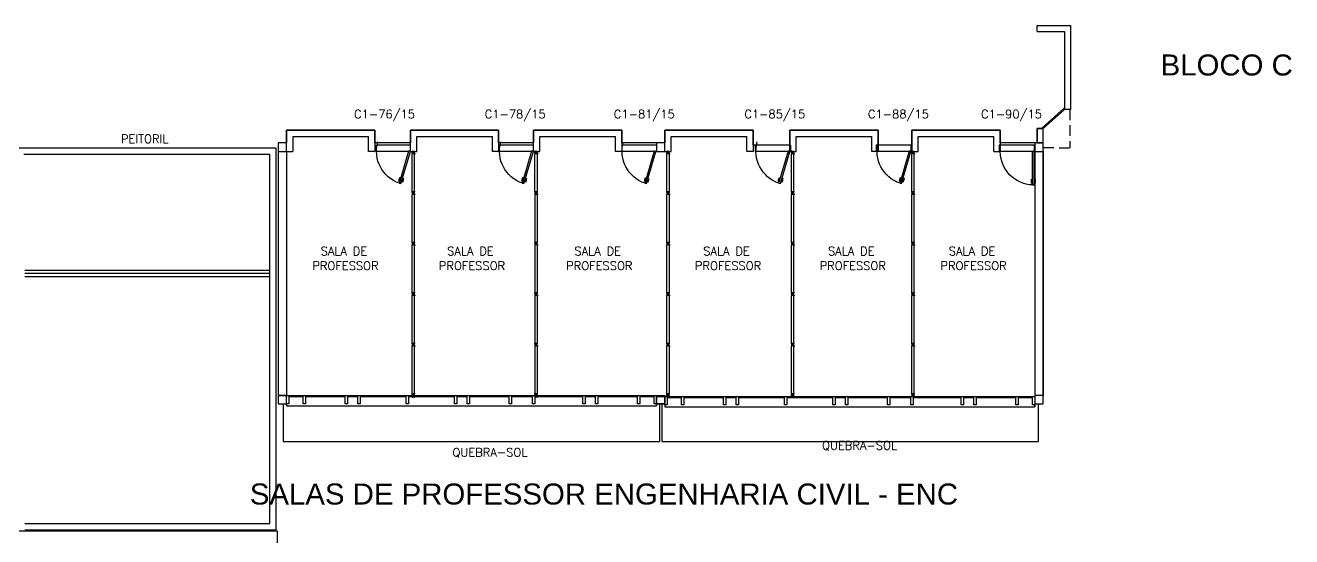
# Model space of a CAD drawing. Header units: millimetres. Extents: x 2280 to 2568, y 1267 to 1403.
# Drawn here: x 2388.12 to 2418.24, y 1303.36 to 1315.51 of the extents above; entities that cross this region are included whole.
import ezdxf

# ---------------------------------------------------------------- set-up
doc = ezdxf.new("R2010")
doc.units = ezdxf.units.MM
doc.linetypes.add('HIDDEN', pattern=[0.375, 0.25, -0.125])
for name, color, linetype in [('ALV', 2, 'Continuous'), ('ALVENARIA', 2, 'Continuous'), ('DIV', 2, 'Continuous'), ('ENDEREÇO NOVO', 2, 'Continuous'), ('ESQ', 1, 'Continuous'), ('ESTRUT', 2, 'Continuous'), ('MACANETA', 2, 'Continuous'), ('MARCO', 2, 'Continuous'), ('PL-Áreas-Depto', 2, 'Continuous'), ('PORTA', 2, 'Continuous'), ('PROJ', 1, 'HIDDEN'), ('SOLEIRA', 1, 'Continuous'), ('TEXTO', 2, 'Continuous'), ('USO', 2, 'Continuous')]:
    doc.layers.add(name, color=color, linetype=linetype)
doc.styles.get("Standard").update_dxf_attribs({"font": 'arial.ttf'})
doc.styles.add('UNB-100', font='simplex.shx', dxfattribs={"height": 0.2})

# ---------------------------------------------------------------- blocks, each defined once
blk = doc.blocks.new('ESQ9')
at = {"layer": 'ALV'}
blk.add_line((-0.2, 0), (0, 0), dxfattribs=at)
at = {"layer": 'ESQ'}
for p, q in [((0.055, 0), (8.745, 0)), ((0, -0.2), (0, -0.25)), ((0, -0.25), (8.8, -0.25)), ((0.055, -0.025), (0.4, -0.025)), ((0.455, -0.025), (1.4, -0.025)), ((1.455, -0.025), (1.7, -0.025)), ((1.755, -0.025), (2.85, -0.025)), ((2.905, -0.025), (4, -0.025)), ((4.055, -0.025), (4.3, -0.025)), ((4.355, -0.025), (5.3, -0.025)), ((5.355, -0.025), (5.85, -0.025)), ((5.905, -0.025), (7.05, -0.025)), ((7.105, -0.025), (7.35, -0.025)), ((7.405, -0.025), (8.35, -0.025)), ((8.405, -0.025), (8.745, -0.025)), ((8.8, -0.2), (8.8, -0.25))]:
    blk.add_line(p, q, dxfattribs=at)
for points in [[(0, 0), (0.055, 0), (0.055, -0.2), (0, -0.2)], [(0.4, 0), (0.455, 0), (0.455, -0.2), (0.4, -0.2)], [(1.4, 0), (1.455, 0), (1.455, -0.2), (1.4, -0.2)], [(1.7, 0), (1.755, 0), (1.755, -0.2), (1.7, -0.2)], [(2.85, 0), (2.905, 0), (2.905, -0.2), (2.85, -0.2)], [(4, 0), (4.055, 0), (4.055, -0.2), (4, -0.2)], [(4.3, 0), (4.355, 0), (4.355, -0.2), (4.3, -0.2)], [(5.3, 0), (5.355, 0), (5.355, -0.2), (5.3, -0.2)], [(5.85, 0), (5.905, 0), (5.905, -0.2), (5.85, -0.2)], [(7.05, 0), (7.105, 0), (7.105, -0.2), (7.05, -0.2)], [(7.35, 0), (7.405, 0), (7.405, -0.2), (7.35, -0.2)], [(8.35, 0), (8.405, 0), (8.405, -0.2), (8.35, -0.2)], [(8.745, 0), (8.8, 0), (8.8, -0.2), (8.745, -0.2)]]:
    blk.add_lwpolyline(points, close=True, dxfattribs=at)
blk = doc.blocks.new('DIV12')
for p, q in [((-0.005, 0), (0.005, 0)), ((0, -0.005), (0, 0.005)), ((0.024, 0.018), (0.028, 0.018)), ((0.024, 0.018), (0.024, 0.016)), ((0.024, 0.016), (0.028, 0.016)), ((0.028, 0.03), (0.043, 0.03)), ((0.028, 0.018), (0.028, 0.03)), ((0.028, -0.017), (0.028, 0.016)), ((0.03, 0.028), (1.169, 0.028)), ((0.03, -0.029), (0.03, 0.028)), ((0.043, 0.03), (0.043, 0.028)), ((1.157, 0.03), (1.157, 0.028)), ((1.171, 0.03), (1.157, 0.03)), ((1.169, -0.029), (1.169, 0.028)), ((1.171, 0.018), (1.171, 0.03)), ((1.176, 0.018), (1.171, 0.018)), ((1.176, 0.016), (1.171, 0.016)), ((1.171, -0.017), (1.171, 0.016)), ((1.176, 0.018), (1.176, 0.016)), ((1.195, 0), (1.205, 0)), ((1.2, -0.005), (1.2, 0.005)), ((0.024, -0.017), (0.028, -0.017)), ((0.024, -0.017), (0.024, -0.019)), ((0.024, -0.019), (0.028, -0.019)), ((0.028, -0.031), (0.028, -0.019)), ((0.028, -0.031), (0.043, -0.031)), ((0.03, -0.029), (1.169, -0.029)), ((0.043, -0.029), (0.043, -0.031)), ((1.157, -0.029), (1.157, -0.031)), ((1.171, -0.031), (1.157, -0.031)), ((1.176, -0.017), (1.171, -0.017)), ((1.176, -0.019), (1.171, -0.019)), ((1.171, -0.031), (1.171, -0.019)), ((1.176, -0.017), (1.176, -0.019))]:
    blk.add_line(p, q)
blk = doc.blocks.new('MTDIV')
for p, q in [((-0.0285, 0.0185), (-0.0285, 0.0285)), ((-0.0185, 0.0285), (-0.0285, 0.0285)), ((-0.0265, 0.0185), (-0.0285, 0.0185)), ((-0.0265, 0.0235), (-0.0265, 0.0265)), ((-0.0265, 0.0265), (-0.0185, 0.0265)), ((-0.0265, 0.0235), (0.0265, 0.0235)), ((-0.0215, 0.0235), (-0.0265, 0.0235)), ((-0.0265, 0.0185), (-0.0265, 0.0215)), ((-0.0265, 0.0215), (-0.0235, 0.0215)), ((-0.0235, 0.0215), (-0.0235, -0.0215)), ((-0.0215, 0.0235), (-0.0215, 0.0215)), ((-0.0215, 0.0215), (0.0215, 0.0215)), ((-0.0215, 0.0195), (0.0195, 0.0195)), ((-0.0215, 0.0195), (-0.0215, -0.0195)), ((-0.0185, 0.0265), (-0.0185, 0.0285)), ((-0.0049, 0), (0.0049, 0)), ((0, -0.0049), (0, 0.0049)), ((0.0115, 0.0095), (0.0115, 0.0075)), ((0.0195, 0.0095), (0.0115, 0.0095)), ((0.0215, 0.0075), (0.0115, 0.0075)), ((0.0135, 0.0075), (0.0135, 0.0055)), ((0.0215, 0.0055), (0.0135, 0.0055)), ((0.0185, 0.0265), (0.0185, 0.0285)), ((0.0185, 0.0285), (0.0285, 0.0285)), ((0.0185, 0.0265), (0.0265, 0.0265)), ((0.0195, 0.0195), (0.0195, 0.0095)), ((0.0215, 0.0235), (0.0215, 0.0075)), ((0.0215, 0.0235), (0.0265, 0.0235)), ((0.0215, 0.0055), (0.0215, -0.0055)), ((0.0235, 0.0215), (0.0235, -0.0215)), ((0.0265, 0.0215), (0.0235, 0.0215)), ((0.0265, 0.0235), (0.0265, 0.0265)), ((0.0265, 0.0185), (0.0265, 0.0215)), ((0.0265, 0.0185), (0.0285, 0.0185)), ((0.0285, 0.0185), (0.0285, 0.0285)), ((-0.0285, -0.0185), (-0.0285, -0.0285)), ((-0.0285, -0.0185), (-0.0265, -0.0185)), ((-0.0185, -0.0285), (-0.0285, -0.0285)), ((-0.0265, -0.0185), (-0.0265, -0.0215)), ((-0.0265, -0.0215), (-0.0235, -0.0215)), ((0.0265, -0.0235), (-0.0265, -0.0235)), ((-0.0265, -0.0235), (-0.0265, -0.0265)), ((-0.0215, -0.0235), (-0.0265, -0.0235)), ((-0.0185, -0.0265), (-0.0265, -0.0265)), ((-0.0215, -0.0195), (0.0195, -0.0195)), ((-0.0215, -0.0215), (0.0215, -0.0215)), ((-0.0215, -0.0215), (-0.0215, -0.0235)), ((-0.0185, -0.0265), (-0.0185, -0.0285)), ((0.0115, -0.0075), (0.0115, -0.0095)), ((0.0215, -0.0075), (0.0115, -0.0075)), ((0.0195, -0.0095), (0.0115, -0.0095)), ((0.0135, -0.0055), (0.0135, -0.0075)), ((0.0215, -0.0055), (0.0135, -0.0055)), ((0.0185, -0.0265), (0.0185, -0.0285)), ((0.0265, -0.0265), (0.0185, -0.0265)), ((0.0185, -0.0285), (0.0285, -0.0285)), ((0.0195, -0.0095), (0.0195, -0.0195)), ((0.0215, -0.0075), (0.0215, -0.0235)), ((0.0215, -0.0235), (0.0265, -0.0235)), ((0.0265, -0.0215), (0.0235, -0.0215)), ((0.0265, -0.0185), (0.0265, -0.0215)), ((0.0285, -0.0185), (0.0265, -0.0185)), ((0.0265, -0.0235), (0.0265, -0.0265)), ((0.0285, -0.0185), (0.0285, -0.0285))]:
    blk.add_line(p, q)
blk = doc.blocks.new('DOOR80')
at = {"layer": 'MACANETA', "color": 1}
for p, q in [((-0.015, -0.665), (-0.01, -0.665)), ((-0.015, -0.755), (-0.015, -0.665)), ((-0.015, -0.755), (0.012, -0.755)), ((-0.01, -0.755), (-0.01, -0.665)), ((-0.01, -0.735), (0.012, -0.735)), ((0.012, -0.763), (0.012, -0.728)), ((0.012, -0.728), (0.015, -0.728)), ((0.012, -0.763), (0.015, -0.763)), ((0.053, -0.728), (0.05, -0.728)), ((0.053, -0.763), (0.05, -0.763)), ((0.053, -0.763), (0.053, -0.728)), ((0.075, -0.735), (0.053, -0.735)), ((0.08, -0.755), (0.053, -0.755)), ((0.08, -0.665), (0.075, -0.665)), ((0.075, -0.755), (0.075, -0.665)), ((0.08, -0.755), (0.08, -0.665))]:
    blk.add_line(p, q, dxfattribs=at)
at = {"layer": 'PORTA'}
for p, q in [((0.015, -0.8), (0.015, 0)), ((0.015, 0), (0.05, 0)), ((0.05, -0.8), (0.05, 0)), ((0.05, -0.8), (0.015, -0.8))]:
    blk.add_line(p, q, dxfattribs=at)
at = {"layer": 'PORTA', "color": 1}
blk.add_arc((0.02, 0), 0.8, 272.1491, 0, dxfattribs=at)
blk = doc.blocks.new('PORTA80')
at = {"layer": 'MARCO'}
for p, q in [((0, 0), (0.02, 0)), ((0, -0.15), (0, 0)), ((0.02, -0.15), (0.02, 0)), ((-0.002, -0.15), (-0.002, -0.15)), ((-0.002, -0.15), (-0.002, -0.15)), ((-0.002, -0.15), (-0.002, -0.15)), ((0.02, -0.15), (0, -0.15)), ((0.005, 0), (0.005, 0)), ((0.005, 0), (0.005, 0)), ((0.827, 0), (0.847, 0)), ((0.827, -0.15), (0.827, 0)), ((0.827, -0.15), (0.847, -0.15)), ((0.828, 0), (0.828, 0)), ((0.828, 0), (0.828, 0)), ((0.828, 0), (0.828, 0)), ((0.828, -0.15), (0.828, -0.15)), ((0.828, -0.15), (0.828, -0.15)), ((0.828, -0.15), (0.828, -0.15)), ((0.847, -0.15), (0.847, 0))]:
    blk.add_line(p, q, dxfattribs=at)
at = {"layer": 'SOLEIRA'}
for p, q in [((0.02, -0.15), (0.828, -0.15)), ((0.048, 0), (0.828, 0))]:
    blk.add_line(p, q, dxfattribs=at)
at = {"layer": 'PORTA', "xscale": -1, "rotation": 179.9999999948552}
blk.add_blockref('DOOR80', (0.005, 0), dxfattribs=at)

msp = doc.modelspace()

# ---------------------------------------------------------------- linework, layer by layer
at = {"layer": 'ALV'}
for p, q in [((2412.182, 1315.363), (2412.182, 1315.513)), ((2412.182, 1315.513), (2412.982, 1315.513)), ((2412.982, 1315.513), (2412.982, 1313.513)), ((2412.182, 1315.363), (2412.832, 1315.363)), ((2412.832, 1315.363), (2412.832, 1313.513)), ((2412.982, 1313.513), (2412.832, 1313.513)), ((2412.182, 1312.718), (2412.182, 1313.063)), ((2412.182, 1313.063), (2412.332, 1313.063)), ((2412.332, 1312.718), (2412.332, 1313.063)), ((2412.332, 1312.518), (2412.332, 1313.018)), ((2412.332, 1312.518), (2412.332, 1312.868)), ((2394.087, 1312.593), (2387.937, 1312.593)), ((2393.937, 1312.443), (2388.087, 1312.443)), ((2393.937, 1303.668), (2393.937, 1312.443)), ((2394.087, 1303.518), (2394.087, 1312.593)), ((2412.132, 1312.518), (2412.332, 1312.518)), ((2412.182, 1312.718), (2412.332, 1312.718)), ((2388.112, 1309.693), (2393.937, 1309.693)), ((2388.112, 1309.543), (2393.937, 1309.543)), ((2394.132, 1306.718), (2394.332, 1306.718)), ((2394.257, 1306.519), (2394.257, 1305.619)), ((2403.207, 1306.518), (2403.207, 1305.619)), ((2403.257, 1306.519), (2403.257, 1305.619)), ((2412.207, 1306.518), (2412.207, 1305.619)), ((2394.257, 1305.619), (2403.207, 1305.619)), ((2403.257, 1305.619), (2412.207, 1305.619)), ((2387.937, 1303.498), (2394.112, 1303.498)), ((2388.112, 1303.668), (2393.937, 1303.668)), ((2388.112, 1303.518), (2394.087, 1303.518)), ((2394.112, 1303.498), (2394.112, 1294.278))]:
    msp.add_line(p, q, dxfattribs=at)
at = {"layer": 'ALVENARIA'}
for p, q in [((2394.332, 1313.018), (2396.432, 1313.018)), ((2394.332, 1312.518), (2394.332, 1313.018)), ((2394.482, 1312.868), (2396.282, 1312.868)), ((2394.482, 1312.868), (2394.482, 1312.518)), ((2396.282, 1312.518), (2396.282, 1312.868)), ((2396.432, 1313.018), (2396.432, 1312.518)), ((2397.279, 1313.018), (2399.379, 1313.018)), ((2397.279, 1312.518), (2397.279, 1313.018)), ((2397.429, 1312.868), (2399.229, 1312.868)), ((2397.429, 1312.518), (2397.429, 1312.868)), ((2399.229, 1312.518), (2399.229, 1312.868)), ((2399.379, 1313.018), (2399.379, 1312.518)), ((2400.205, 1313.018), (2402.305, 1313.018)), ((2400.205, 1312.518), (2400.205, 1313.018)), ((2400.355, 1312.868), (2402.155, 1312.868)), ((2400.355, 1312.518), (2400.355, 1312.868)), ((2402.155, 1312.518), (2402.155, 1312.868)), ((2402.305, 1313.018), (2402.305, 1312.518)), ((2403.332, 1313.018), (2405.432, 1313.018)), ((2403.332, 1312.518), (2403.332, 1313.018)), ((2403.482, 1312.868), (2405.282, 1312.868)), ((2403.482, 1312.518), (2403.482, 1312.868)), ((2405.282, 1312.518), (2405.282, 1312.868)), ((2405.432, 1313.018), (2405.432, 1312.518)), ((2406.303, 1313.018), (2408.403, 1313.018)), ((2406.303, 1312.518), (2406.303, 1313.018)), ((2406.453, 1312.868), (2408.253, 1312.868)), ((2406.453, 1312.518), (2406.453, 1312.868)), ((2408.253, 1312.518), (2408.253, 1312.868)), ((2408.403, 1313.018), (2408.403, 1312.518)), ((2409.204, 1313.018), (2411.306, 1313.018)), ((2409.204, 1312.518), (2409.204, 1313.018)), ((2409.354, 1312.518), (2409.354, 1312.868)), ((2409.354, 1312.868), (2411.156, 1312.868)), ((2411.156, 1312.518), (2411.156, 1312.868)), ((2411.306, 1313.018), (2411.306, 1312.518)), ((2394.132, 1312.518), (2394.132, 1306.718)), ((2394.332, 1312.518), (2394.332, 1306.718)), ((2394.332, 1312.518), (2394.482, 1312.518)), ((2396.432, 1312.518), (2396.282, 1312.518)), ((2397.279, 1312.518), (2397.429, 1312.518)), ((2399.379, 1312.518), (2399.229, 1312.518)), ((2400.205, 1312.518), (2400.355, 1312.518)), ((2402.305, 1312.518), (2402.155, 1312.518)), ((2403.332, 1312.518), (2403.482, 1312.518)), ((2405.432, 1312.518), (2405.282, 1312.518)), ((2406.303, 1312.518), (2406.453, 1312.518)), ((2408.403, 1312.518), (2408.253, 1312.518)), ((2409.204, 1312.518), (2409.354, 1312.518)), ((2411.156, 1312.518), (2411.305, 1312.518)), ((2412.132, 1312.518), (2412.132, 1306.718)), ((2412.332, 1312.518), (2412.332, 1306.718))]:
    msp.add_line(p, q, dxfattribs=at)
at = {"layer": 'DIV'}
for p, q in [((2397.327, 1312.491), (2397.316, 1312.491)), ((2397.321, 1312.486), (2397.321, 1312.496)), ((2397.321, 1312.462), (2397.321, 1312.448)), ((2397.333, 1312.462), (2397.321, 1312.462)), ((2397.321, 1312.448), (2397.323, 1312.448)), ((2397.323, 1311.555), (2397.323, 1312.46)), ((2397.38, 1312.46), (2397.323, 1312.46)), ((2397.333, 1312.467), (2397.333, 1312.462)), ((2397.333, 1312.467), (2397.335, 1312.467)), ((2397.335, 1312.467), (2397.335, 1312.462)), ((2397.368, 1312.462), (2397.335, 1312.462)), ((2397.355, 1312.491), (2397.345, 1312.491)), ((2397.35, 1312.486), (2397.35, 1312.496)), ((2397.368, 1312.467), (2397.368, 1312.462)), ((2397.368, 1312.467), (2397.37, 1312.467)), ((2397.37, 1312.467), (2397.37, 1312.462)), ((2397.382, 1312.462), (2397.37, 1312.462)), ((2397.38, 1311.555), (2397.38, 1312.46)), ((2397.38, 1312.448), (2397.382, 1312.448)), ((2397.382, 1312.462), (2397.382, 1312.448)), ((2400.247, 1312.491), (2400.237, 1312.491)), ((2400.241, 1312.462), (2400.241, 1312.448)), ((2400.253, 1312.462), (2400.241, 1312.462)), ((2400.241, 1312.448), (2400.243, 1312.448)), ((2400.242, 1312.486), (2400.242, 1312.496)), ((2400.243, 1311.555), (2400.243, 1312.46)), ((2400.3, 1312.46), (2400.243, 1312.46)), ((2400.253, 1312.467), (2400.253, 1312.462)), ((2400.253, 1312.467), (2400.255, 1312.467)), ((2400.255, 1312.467), (2400.255, 1312.462)), ((2400.288, 1312.462), (2400.255, 1312.462)), ((2400.257, 1312.467), (2400.259, 1312.467)), ((2400.281, 1312.491), (2400.271, 1312.491)), ((2400.276, 1312.486), (2400.276, 1312.496)), ((2400.288, 1312.467), (2400.288, 1312.462)), ((2400.288, 1312.467), (2400.29, 1312.467)), ((2400.29, 1312.467), (2400.29, 1312.462)), ((2400.302, 1312.462), (2400.29, 1312.462)), ((2400.292, 1312.467), (2400.294, 1312.467)), ((2400.3, 1311.555), (2400.3, 1312.46)), ((2400.3, 1312.448), (2400.302, 1312.448)), ((2400.302, 1312.462), (2400.302, 1312.448)), ((2403.385, 1312.491), (2403.375, 1312.491)), ((2403.379, 1312.462), (2403.379, 1312.448)), ((2403.391, 1312.462), (2403.379, 1312.462)), ((2403.379, 1312.448), (2403.381, 1312.448)), ((2403.38, 1312.486), (2403.38, 1312.496)), ((2403.381, 1311.555), (2403.381, 1312.46)), ((2403.438, 1312.46), (2403.381, 1312.46)), ((2403.385, 1312.467), (2403.387, 1312.467)), ((2403.391, 1312.467), (2403.391, 1312.462)), ((2403.391, 1312.467), (2403.393, 1312.467)), ((2403.393, 1312.467), (2403.393, 1312.462)), ((2403.426, 1312.462), (2403.393, 1312.462)), ((2403.408, 1312.491), (2403.398, 1312.491)), ((2403.403, 1312.486), (2403.403, 1312.496)), ((2403.42, 1312.467), (2403.422, 1312.467)), ((2403.426, 1312.467), (2403.426, 1312.462)), ((2403.426, 1312.467), (2403.428, 1312.467)), ((2403.428, 1312.467), (2403.428, 1312.462)), ((2403.44, 1312.462), (2403.428, 1312.462)), ((2403.438, 1311.555), (2403.438, 1312.46)), ((2403.438, 1312.448), (2403.44, 1312.448)), ((2403.44, 1312.462), (2403.44, 1312.448)), ((2406.348, 1312.491), (2406.338, 1312.491)), ((2406.343, 1312.486), (2406.343, 1312.496)), ((2406.343, 1312.462), (2406.343, 1312.448)), ((2406.355, 1312.462), (2406.343, 1312.462)), ((2406.355, 1312.462), (2406.343, 1312.462)), ((2406.343, 1312.448), (2406.345, 1312.448)), ((2406.345, 1311.555), (2406.345, 1312.46)), ((2406.402, 1312.46), (2406.345, 1312.46)), ((2406.355, 1312.467), (2406.355, 1312.462)), ((2406.355, 1312.467), (2406.357, 1312.467)), ((2406.355, 1312.467), (2406.357, 1312.467)), ((2406.355, 1312.467), (2406.355, 1312.462)), ((2406.357, 1312.467), (2406.357, 1312.462)), ((2406.357, 1312.467), (2406.357, 1312.462)), ((2406.39, 1312.462), (2406.357, 1312.462)), ((2406.39, 1312.462), (2406.357, 1312.462)), ((2406.379, 1312.491), (2406.368, 1312.491)), ((2406.374, 1312.486), (2406.374, 1312.496)), ((2406.39, 1312.467), (2406.39, 1312.462)), ((2406.39, 1312.467), (2406.392, 1312.467)), ((2406.39, 1312.467), (2406.392, 1312.467)), ((2406.39, 1312.467), (2406.39, 1312.462)), ((2406.392, 1312.467), (2406.392, 1312.462)), ((2406.392, 1312.467), (2406.392, 1312.462)), ((2406.404, 1312.462), (2406.392, 1312.462)), ((2406.404, 1312.462), (2406.392, 1312.462)), ((2406.402, 1311.555), (2406.402, 1312.46)), ((2406.402, 1312.448), (2406.404, 1312.448)), ((2406.404, 1312.462), (2406.404, 1312.448)), ((2409.204, 1312.518), (2409.184, 1312.518)), ((2409.199, 1312.518), (2409.199, 1312.518)), ((2409.199, 1312.518), (2409.199, 1312.518)), ((2409.21, 1312.491), (2409.2, 1312.491)), ((2409.216, 1312.462), (2409.204, 1312.462)), ((2409.204, 1312.462), (2409.204, 1312.448)), ((2409.204, 1312.448), (2409.206, 1312.448)), ((2409.205, 1312.486), (2409.205, 1312.496)), ((2409.263, 1312.46), (2409.206, 1312.46)), ((2409.206, 1311.555), (2409.206, 1312.46)), ((2409.216, 1312.467), (2409.218, 1312.467)), ((2409.216, 1312.467), (2409.216, 1312.462)), ((2409.218, 1312.467), (2409.218, 1312.462)), ((2409.251, 1312.462), (2409.218, 1312.462)), ((2409.251, 1312.467), (2409.253, 1312.467)), ((2409.251, 1312.467), (2409.251, 1312.462)), ((2409.253, 1312.467), (2409.253, 1312.462)), ((2409.265, 1312.462), (2409.253, 1312.462)), ((2409.263, 1311.555), (2409.263, 1312.46)), ((2409.263, 1312.448), (2409.265, 1312.448)), ((2409.265, 1312.462), (2409.265, 1312.448)), ((2397.321, 1311.567), (2397.323, 1311.567)), ((2397.321, 1311.553), (2397.321, 1311.567)), ((2397.321, 1311.567), (2397.323, 1311.567)), ((2397.321, 1311.553), (2397.321, 1311.567)), ((2397.333, 1311.553), (2397.321, 1311.553)), ((2397.333, 1311.553), (2397.321, 1311.553)), ((2397.38, 1311.555), (2397.323, 1311.555)), ((2397.38, 1311.555), (2397.323, 1311.555)), ((2397.333, 1311.548), (2397.333, 1311.553)), ((2397.333, 1311.548), (2397.333, 1311.553)), ((2397.333, 1311.548), (2397.335, 1311.548)), ((2397.333, 1311.548), (2397.335, 1311.548)), ((2397.335, 1311.548), (2397.335, 1311.553)), ((2397.335, 1311.548), (2397.335, 1311.553)), ((2397.368, 1311.553), (2397.335, 1311.553)), ((2397.368, 1311.553), (2397.335, 1311.553)), ((2397.368, 1311.548), (2397.368, 1311.553)), ((2397.368, 1311.548), (2397.368, 1311.553)), ((2397.368, 1311.548), (2397.37, 1311.548)), ((2397.368, 1311.548), (2397.37, 1311.548)), ((2397.37, 1311.548), (2397.37, 1311.553)), ((2397.382, 1311.553), (2397.37, 1311.553)), ((2397.37, 1311.548), (2397.37, 1311.553)), ((2397.382, 1311.553), (2397.37, 1311.553)), ((2397.38, 1311.567), (2397.382, 1311.567)), ((2397.38, 1311.567), (2397.382, 1311.567)), ((2397.382, 1311.553), (2397.382, 1311.567)), ((2397.382, 1311.553), (2397.382, 1311.567)), ((2400.241, 1311.567), (2400.243, 1311.567)), ((2400.241, 1311.553), (2400.241, 1311.567)), ((2400.241, 1311.567), (2400.243, 1311.567)), ((2400.241, 1311.553), (2400.241, 1311.567)), ((2400.253, 1311.553), (2400.241, 1311.553)), ((2400.253, 1311.553), (2400.241, 1311.553)), ((2400.3, 1311.555), (2400.243, 1311.555)), ((2400.3, 1311.555), (2400.243, 1311.555)), ((2400.253, 1311.548), (2400.253, 1311.553)), ((2400.253, 1311.548), (2400.253, 1311.553)), ((2400.253, 1311.548), (2400.255, 1311.548)), ((2400.253, 1311.548), (2400.255, 1311.548)), ((2400.255, 1311.548), (2400.255, 1311.553)), ((2400.255, 1311.548), (2400.255, 1311.553)), ((2400.288, 1311.553), (2400.255, 1311.553)), ((2400.288, 1311.553), (2400.255, 1311.553)), ((2400.288, 1311.548), (2400.288, 1311.553)), ((2400.288, 1311.548), (2400.288, 1311.553)), ((2400.288, 1311.548), (2400.29, 1311.548)), ((2400.288, 1311.548), (2400.29, 1311.548)), ((2400.29, 1311.548), (2400.29, 1311.553)), ((2400.302, 1311.553), (2400.29, 1311.553)), ((2400.29, 1311.548), (2400.29, 1311.553)), ((2400.302, 1311.553), (2400.29, 1311.553)), ((2400.3, 1311.567), (2400.302, 1311.567)), ((2400.3, 1311.567), (2400.302, 1311.567)), ((2400.302, 1311.553), (2400.302, 1311.567)), ((2400.302, 1311.553), (2400.302, 1311.567)), ((2403.379, 1311.567), (2403.381, 1311.567)), ((2403.379, 1311.553), (2403.379, 1311.567)), ((2403.379, 1311.567), (2403.381, 1311.567)), ((2403.379, 1311.553), (2403.379, 1311.567)), ((2403.391, 1311.553), (2403.379, 1311.553)), ((2403.391, 1311.553), (2403.379, 1311.553)), ((2403.438, 1311.555), (2403.381, 1311.555)), ((2403.438, 1311.555), (2403.381, 1311.555)), ((2403.391, 1311.548), (2403.391, 1311.553)), ((2403.391, 1311.548), (2403.391, 1311.553)), ((2403.391, 1311.548), (2403.393, 1311.548)), ((2403.391, 1311.548), (2403.393, 1311.548)), ((2403.393, 1311.548), (2403.393, 1311.553)), ((2403.393, 1311.548), (2403.393, 1311.553)), ((2403.426, 1311.553), (2403.393, 1311.553)), ((2403.426, 1311.553), (2403.393, 1311.553)), ((2403.426, 1311.548), (2403.426, 1311.553)), ((2403.426, 1311.548), (2403.426, 1311.553)), ((2403.426, 1311.548), (2403.428, 1311.548)), ((2403.426, 1311.548), (2403.428, 1311.548)), ((2403.428, 1311.548), (2403.428, 1311.553)), ((2403.44, 1311.553), (2403.428, 1311.553)), ((2403.428, 1311.548), (2403.428, 1311.553)), ((2403.44, 1311.553), (2403.428, 1311.553)), ((2403.438, 1311.567), (2403.44, 1311.567)), ((2403.438, 1311.567), (2403.44, 1311.567)), ((2403.44, 1311.553), (2403.44, 1311.567)), ((2403.44, 1311.553), (2403.44, 1311.567)), ((2406.343, 1311.567), (2406.345, 1311.567)), ((2406.343, 1311.553), (2406.343, 1311.567)), ((2406.343, 1311.567), (2406.345, 1311.567)), ((2406.343, 1311.553), (2406.343, 1311.567)), ((2406.355, 1311.553), (2406.343, 1311.553)), ((2406.355, 1311.553), (2406.343, 1311.553)), ((2406.402, 1311.555), (2406.345, 1311.555)), ((2406.402, 1311.555), (2406.345, 1311.555)), ((2406.355, 1311.548), (2406.355, 1311.553)), ((2406.355, 1311.548), (2406.355, 1311.553)), ((2406.355, 1311.548), (2406.357, 1311.548)), ((2406.355, 1311.548), (2406.357, 1311.548)), ((2406.357, 1311.548), (2406.357, 1311.553)), ((2406.357, 1311.548), (2406.357, 1311.553)), ((2406.39, 1311.553), (2406.357, 1311.553)), ((2406.39, 1311.553), (2406.357, 1311.553)), ((2406.39, 1311.548), (2406.39, 1311.553)), ((2406.39, 1311.548), (2406.39, 1311.553)), ((2406.39, 1311.548), (2406.392, 1311.548)), ((2406.39, 1311.548), (2406.392, 1311.548)), ((2406.392, 1311.548), (2406.392, 1311.553)), ((2406.404, 1311.553), (2406.392, 1311.553)), ((2406.392, 1311.548), (2406.392, 1311.553)), ((2406.404, 1311.553), (2406.392, 1311.553)), ((2406.402, 1311.567), (2406.404, 1311.567)), ((2406.402, 1311.567), (2406.404, 1311.567)), ((2406.404, 1311.553), (2406.404, 1311.567)), ((2406.404, 1311.553), (2406.404, 1311.567)), ((2409.204, 1311.553), (2409.204, 1311.567)), ((2409.204, 1311.567), (2409.206, 1311.567)), ((2409.204, 1311.553), (2409.204, 1311.567)), ((2409.204, 1311.567), (2409.206, 1311.567)), ((2409.216, 1311.553), (2409.204, 1311.553)), ((2409.216, 1311.553), (2409.204, 1311.553)), ((2409.263, 1311.555), (2409.206, 1311.555)), ((2409.263, 1311.555), (2409.206, 1311.555)), ((2409.216, 1311.548), (2409.216, 1311.553)), ((2409.216, 1311.548), (2409.216, 1311.553)), ((2409.216, 1311.548), (2409.218, 1311.548)), ((2409.216, 1311.548), (2409.218, 1311.548)), ((2409.251, 1311.553), (2409.218, 1311.553)), ((2409.251, 1311.553), (2409.218, 1311.553)), ((2409.218, 1311.548), (2409.218, 1311.553)), ((2409.218, 1311.548), (2409.218, 1311.553)), ((2409.251, 1311.548), (2409.251, 1311.553)), ((2409.251, 1311.548), (2409.251, 1311.553)), ((2409.251, 1311.548), (2409.253, 1311.548)), ((2409.251, 1311.548), (2409.253, 1311.548)), ((2409.265, 1311.553), (2409.253, 1311.553)), ((2409.253, 1311.548), (2409.253, 1311.553)), ((2409.265, 1311.553), (2409.253, 1311.553)), ((2409.253, 1311.548), (2409.253, 1311.553)), ((2409.263, 1311.567), (2409.265, 1311.567)), ((2409.263, 1311.567), (2409.265, 1311.567)), ((2409.265, 1311.553), (2409.265, 1311.567)), ((2409.265, 1311.553), (2409.265, 1311.567)), ((2397.357, 1311.524), (2397.346, 1311.524)), ((2397.357, 1311.524), (2397.346, 1311.524)), ((2397.351, 1311.519), (2397.351, 1311.529)), ((2397.351, 1311.519), (2397.351, 1311.529)), ((2400.277, 1311.524), (2400.267, 1311.524)), ((2400.277, 1311.524), (2400.267, 1311.524)), ((2400.272, 1311.519), (2400.272, 1311.529)), ((2400.272, 1311.519), (2400.272, 1311.529)), ((2403.415, 1311.524), (2403.405, 1311.524)), ((2403.415, 1311.524), (2403.405, 1311.524)), ((2403.41, 1311.519), (2403.41, 1311.529)), ((2403.41, 1311.519), (2403.41, 1311.529)), ((2406.378, 1311.524), (2406.368, 1311.524)), ((2406.378, 1311.524), (2406.368, 1311.524)), ((2406.373, 1311.519), (2406.373, 1311.529)), ((2406.373, 1311.519), (2406.373, 1311.529)), ((2409.24, 1311.524), (2409.23, 1311.524)), ((2409.24, 1311.524), (2409.23, 1311.524)), ((2409.235, 1311.519), (2409.235, 1311.529)), ((2409.235, 1311.519), (2409.235, 1311.529))]:
    msp.add_line(p, q, dxfattribs=at)
at = {"layer": 'ESQ'}
for p, q in [((2412.832, 1313.554), (2412.287, 1313.063)), ((2412.832, 1313.513), (2412.332, 1313.063)), ((2393.937, 1309.618), (2388.112, 1309.618))]:
    msp.add_line(p, q, dxfattribs=at)
at = {"layer": 'ESTRUT'}
for points in [[(2394.332, 1312.718), (2394.132, 1312.718), (2394.132, 1312.518), (2394.332, 1312.518)], [(2403.132, 1312.518), (2403.332, 1312.518), (2403.332, 1312.718), (2403.132, 1312.718)], [(2412.132, 1312.518), (2412.332, 1312.518), (2412.332, 1312.718), (2412.132, 1312.718)], [(2412.332, 1312.718), (2412.132, 1312.718), (2412.132, 1312.518), (2412.332, 1312.518)], [(2394.332, 1306.718), (2394.132, 1306.718), (2394.132, 1306.518), (2394.332, 1306.518)], [(2403.332, 1306.518), (2403.132, 1306.518), (2403.132, 1306.718), (2403.332, 1306.718)], [(2412.332, 1306.718), (2412.132, 1306.718), (2412.132, 1306.518), (2412.332, 1306.518)]]:
    msp.add_lwpolyline(points, close=True, dxfattribs=at)
at = {"layer": 'MARCO'}
for p, q in [((2396.452, 1312.668), (2396.452, 1312.518)), ((2399.378, 1312.668), (2399.378, 1312.518)), ((2405.476, 1312.668), (2405.476, 1312.518)), ((2406.323, 1312.668), (2406.323, 1312.518)), ((2408.358, 1312.668), (2408.358, 1312.518)), ((2408.378, 1312.668), (2408.358, 1312.668)), ((2408.378, 1312.518), (2408.358, 1312.518)), ((2408.377, 1312.668), (2408.377, 1312.668)), ((2408.377, 1312.668), (2408.377, 1312.668)), ((2408.377, 1312.668), (2408.377, 1312.668)), ((2408.377, 1312.518), (2408.377, 1312.518)), ((2408.377, 1312.518), (2408.377, 1312.518)), ((2408.377, 1312.518), (2408.377, 1312.518)), ((2408.378, 1312.668), (2408.378, 1312.518)), ((2409.184, 1312.668), (2409.184, 1312.518)), ((2409.184, 1312.668), (2409.204, 1312.668)), ((2409.204, 1312.668), (2409.204, 1312.518)), ((2409.207, 1312.668), (2409.207, 1312.668)), ((2409.207, 1312.668), (2409.207, 1312.668)), ((2409.207, 1312.668), (2409.207, 1312.668))]:
    msp.add_line(p, q, dxfattribs=at)
at = {"layer": 'PL-Áreas-Depto'}
msp.add_lwpolyline([(2412.332, 1306.518), (2412.332, 1313.063), (2412.182, 1313.063), (2412.182, 1312.718), (2411.306, 1312.718), (2411.306, 1313.018), (2409.204, 1313.018), (2409.207, 1312.668), (2408.403, 1312.668), (2408.403, 1313.018), (2406.303, 1313.018), (2406.303, 1312.668), (2405.432, 1312.668), (2405.432, 1313.018), (2403.332, 1313.018), (2403.332, 1312.718), (2402.305, 1312.718), (2402.305, 1313.018), (2400.205, 1313.018), (2400.205, 1312.718), (2399.379, 1312.718), (2399.379, 1313.018), (2397.279, 1313.018), (2397.279, 1312.718), (2396.432, 1312.718), (2396.432, 1313.018), (2394.332, 1313.018), (2394.332, 1312.718), (2394.132, 1312.718), (2394.132, 1306.518), (2394.332, 1306.518), (2394.332, 1306.468), (2403.132, 1306.468), (2403.132, 1306.518), (2403.328, 1306.518), (2403.328, 1306.444), (2412.128, 1306.444), (2412.128, 1306.518), (2412.332, 1306.518)], close=True, dxfattribs=at)
at = {"layer": 'PROJ'}
for p in [(2412.959, 1313.513), (2412.332, 1312.609)]:
    msp.add_line(p, (2412.959, 1312.602), dxfattribs=at)
at = {"layer": 'SOLEIRA'}
for p, q in [((2397.279, 1312.668), (2396.471, 1312.668)), ((2397.251, 1312.518), (2396.471, 1312.518)), ((2400.205, 1312.668), (2399.397, 1312.668)), ((2400.177, 1312.518), (2399.397, 1312.518)), ((2403.117, 1312.668), (2402.31, 1312.668)), ((2403.09, 1312.518), (2402.31, 1312.518)), ((2406.303, 1312.668), (2405.495, 1312.668)), ((2406.275, 1312.518), (2405.495, 1312.518)), ((2409.184, 1312.668), (2408.377, 1312.668)), ((2409.157, 1312.518), (2408.377, 1312.518))]:
    msp.add_line(p, q, dxfattribs=at)

# ---------------------------------------------------------------- block references
at = {"layer": 'ALV', "rotation": 180}
msp.add_blockref('PORTA80', (2412.132, 1312.518), dxfattribs=at)
at = {"layer": 'ALV'}
for p in [(2394.332, 1306.718), (2403.328, 1306.694)]:
    msp.add_blockref('ESQ9', p, dxfattribs=at)
at = {"layer": 'DIV'}
for name, p, rotation in [('MTDIV', (2397.351, 1312.491), 180), ('MTDIV', (2400.271, 1312.491), 180), ('MTDIV', (2403.409, 1312.491), 180), ('MTDIV', (2406.372, 1312.491), 180), ('MTDIV', (2409.234, 1312.491), 180), ('MTDIV', (2397.351, 1311.524), 180), ('MTDIV', (2400.272, 1311.524), 180), ('MTDIV', (2403.41, 1311.524), 180), ('MTDIV', (2406.373, 1311.524), 180), ('MTDIV', (2409.235, 1311.524), 180), ('DIV12', (2397.351, 1310.324), 90), ('DIV12', (2400.272, 1310.324), 90), ('DIV12', (2403.41, 1310.324), 90), ('DIV12', (2406.373, 1310.324), 90), ('DIV12', (2409.235, 1310.324), 90), ('MTDIV', (2397.351, 1310.324), 180), ('MTDIV', (2400.272, 1310.324), 180), ('MTDIV', (2403.41, 1310.324), 180), ('MTDIV', (2406.373, 1310.324), 180), ('MTDIV', (2409.235, 1310.324), 180), ('DIV12', (2397.351, 1309.124), 90), ('DIV12', (2400.272, 1309.124), 90), ('DIV12', (2403.41, 1309.124), 90), ('DIV12', (2406.373, 1309.124), 90), ('DIV12', (2409.235, 1309.124), 90), ('MTDIV', (2397.351, 1309.124), 180), ('MTDIV', (2400.272, 1309.124), 180), ('MTDIV', (2403.41, 1309.124), 180), ('MTDIV', (2406.373, 1309.124), 180), ('MTDIV', (2409.235, 1309.124), 180), ('DIV12', (2397.351, 1307.924), 90), ('DIV12', (2400.272, 1307.924), 90), ('DIV12', (2403.41, 1307.924), 90), ('DIV12', (2406.373, 1307.924), 90), ('DIV12', (2409.235, 1307.924), 90), ('DIV12', (2397.351, 1306.724), 90), ('MTDIV', (2397.351, 1307.924), 180), ('DIV12', (2400.272, 1306.724), 90), ('MTDIV', (2400.272, 1307.924), 180), ('DIV12', (2403.41, 1306.724), 90), ('MTDIV', (2403.41, 1307.924), 180), ('DIV12', (2406.373, 1306.724), 90), ('MTDIV', (2406.373, 1307.924), 180), ('DIV12', (2409.235, 1306.724), 90), ('MTDIV', (2409.235, 1307.924), 180), ('MTDIV', (2397.35, 1306.699), 180), ('MTDIV', (2397.351, 1306.724), 180), ('MTDIV', (2400.272, 1306.724), 180), ('MTDIV', (2400.276, 1306.699), 180), ('MTDIV', (2403.403, 1306.699), 180), ('MTDIV', (2403.41, 1306.724), 180), ('MTDIV', (2406.373, 1306.724), 180), ('MTDIV', (2406.373, 1306.699), 180), ('MTDIV', (2409.235, 1306.724), 180)]:
    msp.add_blockref(name, p, dxfattribs=dict(at, rotation=rotation))
at = {"layer": 'PORTA', "xscale": -1, "rotation": 343.7702738365804}
for p in [(2397.293, 1312.514), (2400.219, 1312.514), (2403.132, 1312.514), (2406.317, 1312.514), (2409.198, 1312.514)]:
    msp.add_blockref('DOOR80', p, dxfattribs=at)

# ---------------------------------------------------------------- texts
at = {"layer": 'ENDEREÇO NOVO', "style": 'UNB-100'}
for s, p in [('C1-76/15', (2395.941, 1313.303)), ('C1-78/15', (2399.048, 1313.303)), ('C1-81/15', (2402.118, 1313.303)), ('C1-85/15', (2405.22, 1313.303)), ('C1-88/15', (2408.16, 1313.303)), ('C1-90/15', (2410.85, 1313.303))]:
    msp.add_text(s, height=0.2, dxfattribs=at).set_placement(p)
at = {"layer": 'TEXTO', "style": 'UNB-100'}
for s, p in [('PEITORIL', (2390.396, 1312.716)), ('SALA DE', (2395.146, 1310.046)), ('SALA DE', (2398.155, 1310.046)), ('SALA DE', (2401.182, 1310.046)), ('SALA DE', (2404.244, 1310.046)), ('SALA DE', (2407.211, 1310.046)), ('SALA DE', (2410.084, 1310.046)), ('PROFESSOR', (2394.947, 1309.7)), ('PROFESSOR', (2397.955, 1309.7)), ('PROFESSOR', (2400.983, 1309.7)), ('PROFESSOR', (2404.045, 1309.7)), ('PROFESSOR', (2407.011, 1309.7)), ('PROFESSOR', (2409.884, 1309.7)), ('QUEBRA-SOL', (2407.07, 1305.425)), ('QUEBRA-SOL', (2398.281, 1305.262))]:
    msp.add_text(s, height=0.2, dxfattribs=at).set_placement(p)
at = {"layer": 'USO'}
for s, p in [('BLOCO C', (2415.121, 1314.321)), ('SALAS DE PROFESSOR ENGENHARIA CIVIL - ENC', (2393.461, 1304.122))]:
    msp.add_text(s, height=0.5, dxfattribs=at).set_placement(p)

doc.saveas('drawing.dxf')
